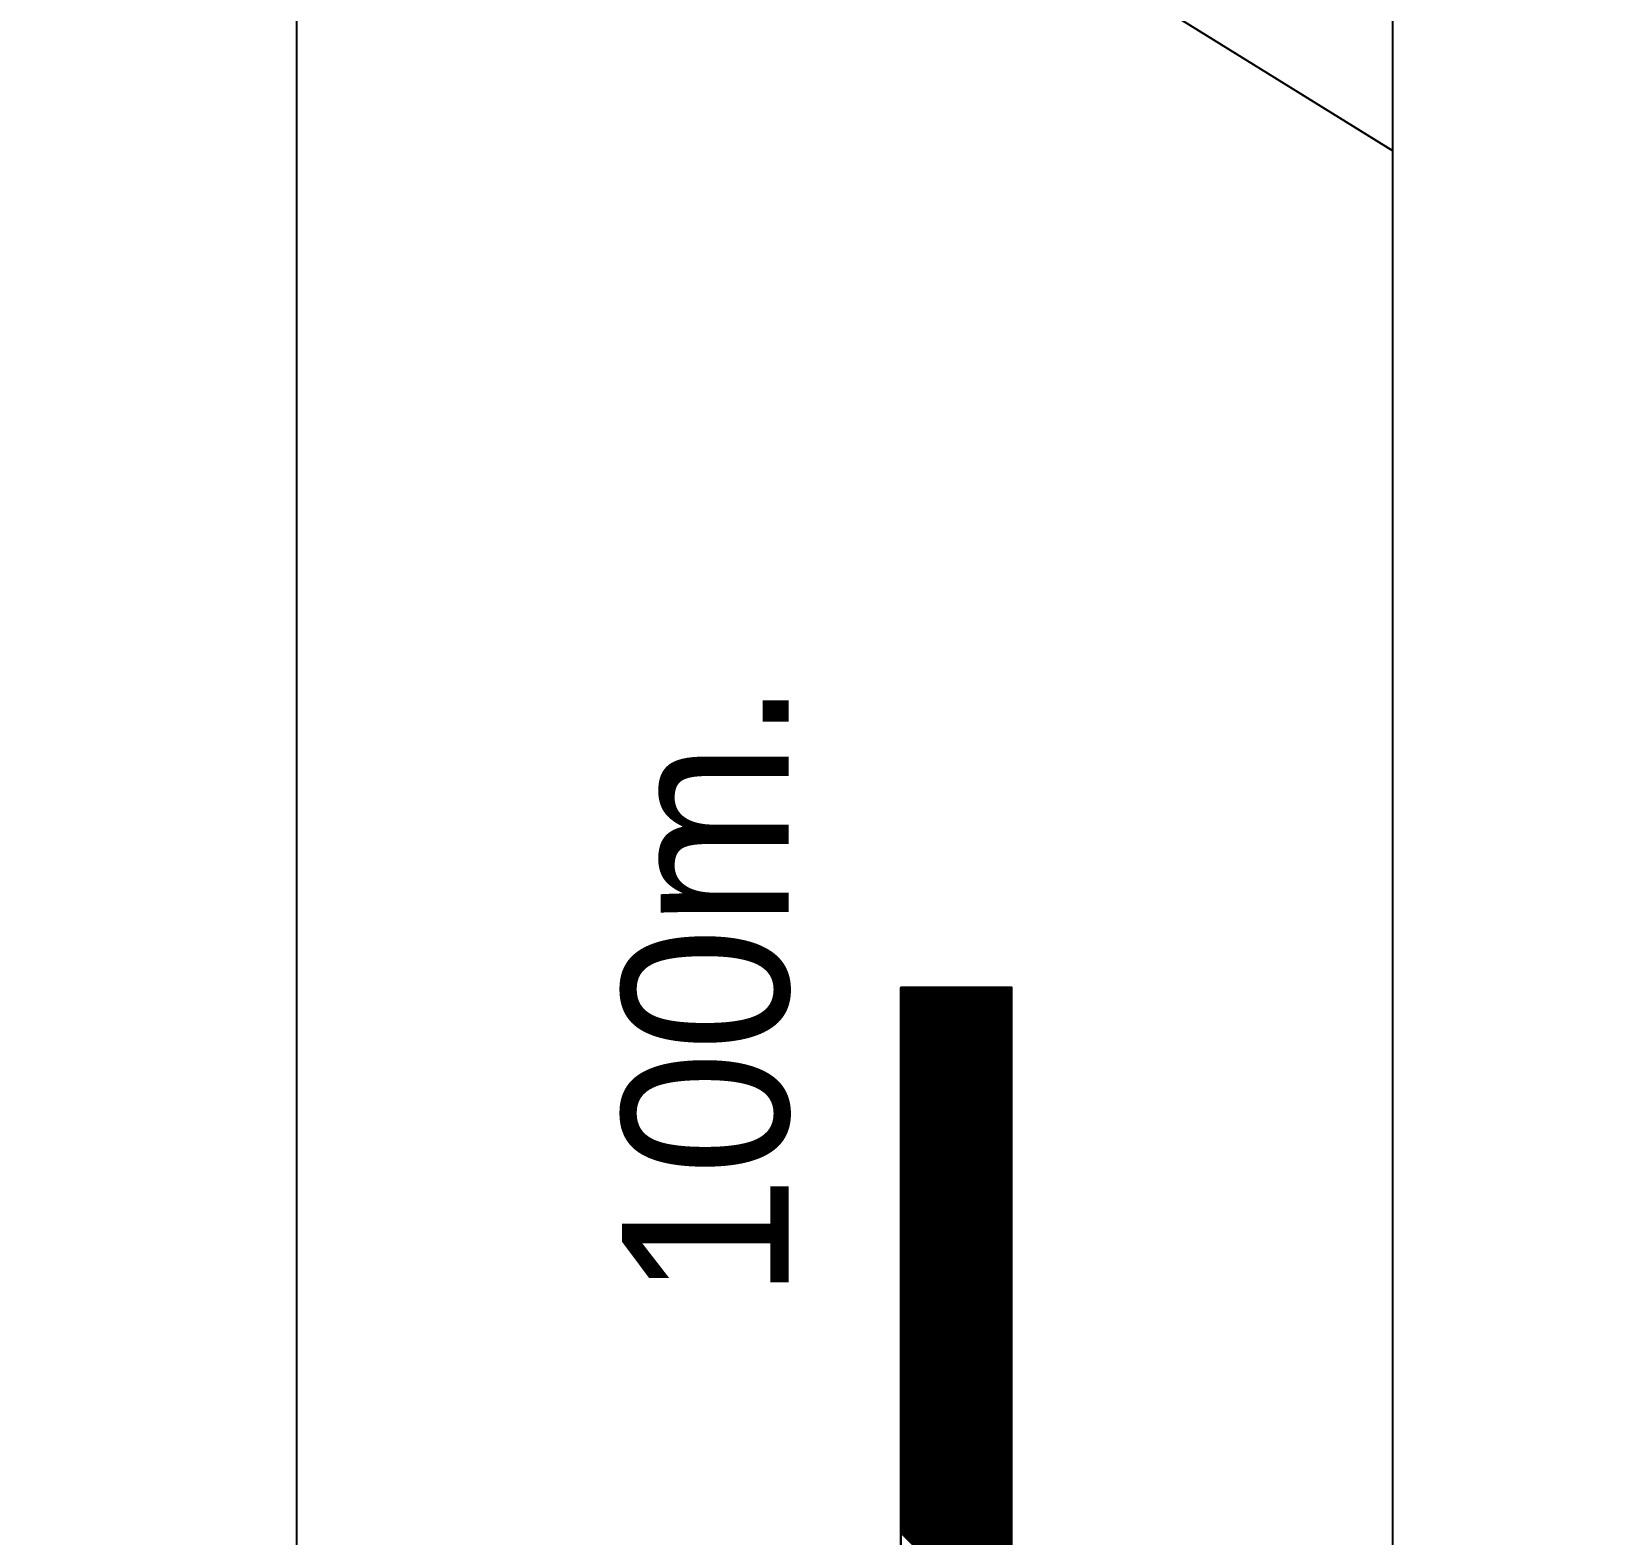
# Model space of a CAD drawing. Extents: x 747954 to 748544, y 4316381 to 4317408.
# Drawn here: x 748185.85 to 748200.01, y 4317376.08 to 4317389.62 of the extents above; entities that cross this region are included whole.
import ezdxf
from ezdxf.enums import TextEntityAlignment as Align

# ---------------------------------------------------------------- set-up
doc = ezdxf.new("R2010")
doc.units = 0
doc.layers.get('0').update_dxf_attribs({"linetype": 'CONTINUOUS'})

msp = doc.modelspace()

# ---------------------------------------------------------------- linework, layer by layer
at = {"color": 0, "linetype": 'CONTINUOUS'}
for p, q in [((748193.67, 4317281.01), (748193.67, 4317381.01)), ((748194.67, 4317380.01), (748193.67, 4317381.01)), ((748193.67, 4317281.01), (748193.67, 4317381.01)), ((748194.67, 4317380.01), (748193.67, 4317381.01)), ((748194.67, 4317380.02), (748193.68, 4317381.01)), ((748194.67, 4317380.02), (748193.68, 4317381.01)), ((748194.67, 4317380.03), (748193.69, 4317381.01)), ((748194.67, 4317380.03), (748193.69, 4317381.01)), ((748194.67, 4317380.05), (748193.71, 4317381.01)), ((748194.67, 4317380.05), (748193.71, 4317381.01)), ((748194.67, 4317380.06), (748193.72, 4317381.01)), ((748194.67, 4317380.06), (748193.72, 4317381.01)), ((748194.67, 4317380.08), (748193.74, 4317381.01)), ((748194.67, 4317380.08), (748193.74, 4317381.01)), ((748194.67, 4317380.09), (748193.75, 4317381.01)), ((748194.67, 4317380.09), (748193.75, 4317381.01)), ((748194.67, 4317380.1), (748193.76, 4317381.01)), ((748194.67, 4317380.1), (748193.76, 4317381.01)), ((748194.67, 4317380.12), (748193.78, 4317381.01)), ((748194.67, 4317380.12), (748193.78, 4317381.01)), ((748194.67, 4317380.13), (748193.79, 4317381.01)), ((748194.67, 4317380.13), (748193.79, 4317381.01)), ((748194.67, 4317380.15), (748193.81, 4317381.01)), ((748194.67, 4317380.15), (748193.81, 4317381.01)), ((748194.67, 4317380.16), (748193.82, 4317381.01)), ((748194.67, 4317380.16), (748193.82, 4317381.01)), ((748194.67, 4317380.17), (748193.83, 4317381.01)), ((748194.67, 4317380.17), (748193.83, 4317381.01)), ((748194.67, 4317380.19), (748193.85, 4317381.01)), ((748194.67, 4317380.19), (748193.85, 4317381.01)), ((748194.67, 4317380.2), (748193.86, 4317381.01)), ((748194.67, 4317380.2), (748193.86, 4317381.01)), ((748194.67, 4317380.22), (748193.88, 4317381.01)), ((748194.67, 4317380.22), (748193.88, 4317381.01)), ((748194.67, 4317380.23), (748193.89, 4317381.01)), ((748194.67, 4317380.23), (748193.89, 4317381.01)), ((748194.67, 4317380.25), (748193.91, 4317381.01)), ((748194.67, 4317380.25), (748193.91, 4317381.01)), ((748194.67, 4317380.26), (748193.92, 4317381.01)), ((748194.67, 4317380.26), (748193.92, 4317381.01)), ((748194.67, 4317380.27), (748193.93, 4317381.01)), ((748194.67, 4317380.27), (748193.93, 4317381.01)), ((748194.67, 4317380.29), (748193.95, 4317381.01)), ((748194.67, 4317380.29), (748193.95, 4317381.01)), ((748194.67, 4317380.3), (748193.96, 4317381.01)), ((748194.67, 4317380.3), (748193.96, 4317381.01)), ((748194.67, 4317380.32), (748193.98, 4317381.01)), ((748194.67, 4317380.32), (748193.98, 4317381.01)), ((748194.67, 4317380.33), (748193.99, 4317381.01)), ((748194.67, 4317380.33), (748193.99, 4317381.01)), ((748194.67, 4317380.34), (748194, 4317381.01)), ((748194.67, 4317380.34), (748194, 4317381.01)), ((748194.67, 4317380.36), (748194.02, 4317381.01)), ((748194.67, 4317380.36), (748194.02, 4317381.01)), ((748194.67, 4317380.37), (748194.03, 4317381.01)), ((748194.67, 4317380.37), (748194.03, 4317381.01)), ((748194.67, 4317380.39), (748194.05, 4317381.01)), ((748194.67, 4317380.39), (748194.05, 4317381.01)), ((748194.67, 4317380.4), (748194.06, 4317381.01)), ((748194.67, 4317380.4), (748194.06, 4317381.01)), ((748194.67, 4317380.42), (748194.08, 4317381.01)), ((748194.67, 4317380.42), (748194.08, 4317381.01)), ((748194.67, 4317380.43), (748194.09, 4317381.01)), ((748194.67, 4317380.43), (748194.09, 4317381.01)), ((748194.67, 4317380.44), (748194.1, 4317381.01)), ((748194.67, 4317380.44), (748194.1, 4317381.01)), ((748194.67, 4317380.46), (748194.12, 4317381.01)), ((748194.67, 4317380.46), (748194.12, 4317381.01)), ((748194.67, 4317380.47), (748194.13, 4317381.01)), ((748194.67, 4317380.47), (748194.13, 4317381.01)), ((748194.67, 4317380.49), (748194.15, 4317381.01)), ((748194.67, 4317380.49), (748194.15, 4317381.01)), ((748194.67, 4317380.5), (748194.16, 4317381.01)), ((748194.67, 4317380.5), (748194.16, 4317381.01)), ((748194.67, 4317380.51), (748194.17, 4317381.01)), ((748194.67, 4317380.51), (748194.17, 4317381.01)), ((748194.67, 4317380.53), (748194.19, 4317381.01)), ((748194.67, 4317380.53), (748194.19, 4317381.01)), ((748194.67, 4317380.54), (748194.2, 4317381.01)), ((748194.67, 4317380.54), (748194.2, 4317381.01)), ((748194.67, 4317380.56), (748194.22, 4317381.01)), ((748194.67, 4317380.56), (748194.22, 4317381.01)), ((748194.67, 4317380.57), (748194.23, 4317381.01)), ((748194.67, 4317380.57), (748194.23, 4317381.01)), ((748194.67, 4317380.59), (748194.25, 4317381.01)), ((748194.67, 4317380.59), (748194.25, 4317381.01)), ((748194.67, 4317380.6), (748194.26, 4317381.01)), ((748194.67, 4317380.6), (748194.26, 4317381.01)), ((748194.67, 4317380.61), (748194.27, 4317381.01)), ((748194.67, 4317380.61), (748194.27, 4317381.01)), ((748194.67, 4317380.63), (748194.29, 4317381.01)), ((748194.67, 4317380.63), (748194.29, 4317381.01)), ((748194.67, 4317380.64), (748194.3, 4317381.01)), ((748194.67, 4317380.64), (748194.3, 4317381.01)), ((748194.67, 4317380.66), (748194.32, 4317381.01)), ((748194.67, 4317380.66), (748194.32, 4317381.01)), ((748194.67, 4317380.67), (748194.33, 4317381.01)), ((748194.67, 4317380.67), (748194.33, 4317381.01)), ((748194.67, 4317380.68), (748194.34, 4317381.01)), ((748194.67, 4317380.68), (748194.34, 4317381.01)), ((748194.67, 4317380.7), (748194.36, 4317381.01)), ((748194.67, 4317380.7), (748194.36, 4317381.01)), ((748194.67, 4317380.71), (748194.37, 4317381.01)), ((748194.67, 4317380.71), (748194.37, 4317381.01)), ((748194.67, 4317380.73), (748194.39, 4317381.01)), ((748194.67, 4317380.73), (748194.39, 4317381.01)), ((748194.67, 4317380.74), (748194.4, 4317381.01)), ((748194.67, 4317380.74), (748194.4, 4317381.01)), ((748194.67, 4317380.75), (748194.41, 4317381.01)), ((748194.67, 4317380.75), (748194.41, 4317381.01)), ((748194.67, 4317380.77), (748194.43, 4317381.01)), ((748194.67, 4317380.77), (748194.43, 4317381.01)), ((748194.67, 4317380.78), (748194.44, 4317381.01)), ((748194.67, 4317380.78), (748194.44, 4317381.01)), ((748194.67, 4317380.8), (748194.46, 4317381.01)), ((748194.67, 4317380.8), (748194.46, 4317381.01)), ((748194.67, 4317380.81), (748194.47, 4317381.01)), ((748194.67, 4317380.81), (748194.47, 4317381.01)), ((748194.67, 4317380.83), (748194.49, 4317381.01)), ((748194.67, 4317380.83), (748194.49, 4317381.01)), ((748194.67, 4317380.84), (748194.5, 4317381.01)), ((748194.67, 4317380.84), (748194.5, 4317381.01)), ((748194.67, 4317380.85), (748194.51, 4317381.01)), ((748194.67, 4317380.85), (748194.51, 4317381.01)), ((748194.67, 4317380.87), (748194.53, 4317381.01)), ((748194.67, 4317380.87), (748194.53, 4317381.01)), ((748194.67, 4317380.88), (748194.54, 4317381.01)), ((748194.67, 4317380.88), (748194.54, 4317381.01)), ((748194.67, 4317380.9), (748194.56, 4317381.01)), ((748194.67, 4317380.9), (748194.56, 4317381.01)), ((748194.67, 4317380.91), (748194.57, 4317381.01)), ((748194.67, 4317380.91), (748194.57, 4317381.01)), ((748194.67, 4317380.92), (748194.58, 4317381.01)), ((748194.67, 4317380.92), (748194.58, 4317381.01)), ((748194.67, 4317380.94), (748194.6, 4317381.01)), ((748194.67, 4317380.94), (748194.6, 4317381.01)), ((748194.67, 4317380.95), (748194.61, 4317381.01)), ((748194.67, 4317380.95), (748194.61, 4317381.01)), ((748194.67, 4317380.97), (748194.63, 4317381.01)), ((748194.67, 4317380.97), (748194.63, 4317381.01)), ((748194.67, 4317380.98), (748194.64, 4317381.01)), ((748194.67, 4317380.98), (748194.64, 4317381.01)), ((748194.67, 4317381), (748194.66, 4317381.01)), ((748194.67, 4317381), (748194.66, 4317381.01)), ((748194.67, 4317281.01), (748194.67, 4317381.01)), ((748194.67, 4317281.01), (748194.67, 4317381.01)), ((748194.67, 4317379.99), (748193.67, 4317380.99)), ((748194.67, 4317379.99), (748193.67, 4317380.99)), ((748194.67, 4317379.98), (748193.67, 4317380.98)), ((748194.67, 4317379.98), (748193.67, 4317380.98)), ((748194.67, 4317379.96), (748193.67, 4317380.96)), ((748194.67, 4317379.96), (748193.67, 4317380.96)), ((748194.67, 4317379.95), (748193.67, 4317380.95)), ((748194.67, 4317379.95), (748193.67, 4317380.95)), ((748194.67, 4317379.93), (748193.67, 4317380.93)), ((748194.67, 4317379.93), (748193.67, 4317380.93)), ((748194.67, 4317379.92), (748193.67, 4317380.92)), ((748194.67, 4317379.92), (748193.67, 4317380.92)), ((748194.67, 4317379.91), (748193.67, 4317380.91)), ((748194.67, 4317379.91), (748193.67, 4317380.91)), ((748194.67, 4317379.89), (748193.67, 4317380.89)), ((748194.67, 4317379.89), (748193.67, 4317380.89)), ((748194.67, 4317379.88), (748193.67, 4317380.88)), ((748194.67, 4317379.88), (748193.67, 4317380.88)), ((748194.67, 4317379.86), (748193.67, 4317380.86)), ((748194.67, 4317379.86), (748193.67, 4317380.86)), ((748194.67, 4317379.85), (748193.67, 4317380.85)), ((748194.67, 4317379.85), (748193.67, 4317380.85)), ((748194.67, 4317379.84), (748193.67, 4317380.84)), ((748194.67, 4317379.84), (748193.67, 4317380.84)), ((748194.67, 4317379.82), (748193.67, 4317380.82)), ((748194.67, 4317379.82), (748193.67, 4317380.82)), ((748194.67, 4317379.81), (748193.67, 4317380.81)), ((748194.67, 4317379.81), (748193.67, 4317380.81)), ((748194.67, 4317379.79), (748193.67, 4317380.79)), ((748194.67, 4317379.79), (748193.67, 4317380.79)), ((748194.67, 4317379.78), (748193.67, 4317380.78)), ((748194.67, 4317379.78), (748193.67, 4317380.78)), ((748194.67, 4317379.76), (748193.67, 4317380.76)), ((748194.67, 4317379.76), (748193.67, 4317380.76)), ((748194.67, 4317379.75), (748193.67, 4317380.75)), ((748194.67, 4317379.75), (748193.67, 4317380.75)), ((748194.67, 4317379.74), (748193.67, 4317380.74)), ((748194.67, 4317379.74), (748193.67, 4317380.74)), ((748194.67, 4317379.72), (748193.67, 4317380.72)), ((748194.67, 4317379.72), (748193.67, 4317380.72)), ((748194.67, 4317379.71), (748193.67, 4317380.71)), ((748194.67, 4317379.71), (748193.67, 4317380.71)), ((748194.67, 4317379.69), (748193.67, 4317380.69)), ((748194.67, 4317379.69), (748193.67, 4317380.69)), ((748194.67, 4317379.68), (748193.67, 4317380.68)), ((748194.67, 4317379.68), (748193.67, 4317380.68)), ((748194.67, 4317379.67), (748193.67, 4317380.67)), ((748194.67, 4317379.67), (748193.67, 4317380.67)), ((748194.67, 4317379.65), (748193.67, 4317380.65)), ((748194.67, 4317379.65), (748193.67, 4317380.65)), ((748194.67, 4317379.64), (748193.67, 4317380.64)), ((748194.67, 4317379.64), (748193.67, 4317380.64)), ((748194.67, 4317379.62), (748193.67, 4317380.62)), ((748194.67, 4317379.62), (748193.67, 4317380.62)), ((748194.67, 4317379.61), (748193.67, 4317380.61)), ((748194.67, 4317379.61), (748193.67, 4317380.61)), ((748194.67, 4317379.6), (748193.67, 4317380.6)), ((748194.67, 4317379.6), (748193.67, 4317380.6)), ((748194.67, 4317379.58), (748193.67, 4317380.58)), ((748194.67, 4317379.58), (748193.67, 4317380.58)), ((748194.67, 4317379.57), (748193.67, 4317380.57)), ((748194.67, 4317379.57), (748193.67, 4317380.57)), ((748194.67, 4317379.55), (748193.67, 4317380.55)), ((748194.67, 4317379.55), (748193.67, 4317380.55)), ((748194.67, 4317379.54), (748193.67, 4317380.54)), ((748194.67, 4317379.54), (748193.67, 4317380.54)), ((748194.67, 4317379.52), (748193.67, 4317380.52)), ((748194.67, 4317379.52), (748193.67, 4317380.52)), ((748194.67, 4317379.51), (748193.67, 4317380.51)), ((748194.67, 4317379.51), (748193.67, 4317380.51)), ((748194.67, 4317379.5), (748193.67, 4317380.5)), ((748194.67, 4317379.5), (748193.67, 4317380.5)), ((748194.67, 4317379.48), (748193.67, 4317380.48)), ((748194.67, 4317379.48), (748193.67, 4317380.48)), ((748194.67, 4317379.47), (748193.67, 4317380.47)), ((748194.67, 4317379.47), (748193.67, 4317380.47)), ((748194.67, 4317379.45), (748193.67, 4317380.45)), ((748194.67, 4317379.45), (748193.67, 4317380.45)), ((748194.67, 4317379.44), (748193.67, 4317380.44)), ((748194.67, 4317379.44), (748193.67, 4317380.44)), ((748194.67, 4317379.43), (748193.67, 4317380.43)), ((748194.67, 4317379.43), (748193.67, 4317380.43)), ((748194.67, 4317379.41), (748193.67, 4317380.41)), ((748194.67, 4317379.41), (748193.67, 4317380.41)), ((748194.67, 4317379.4), (748193.67, 4317380.4)), ((748194.67, 4317379.4), (748193.67, 4317380.4)), ((748194.67, 4317379.38), (748193.67, 4317380.38)), ((748194.67, 4317379.38), (748193.67, 4317380.38)), ((748194.67, 4317379.37), (748193.67, 4317380.37)), ((748194.67, 4317379.37), (748193.67, 4317380.37)), ((748194.67, 4317379.35), (748193.67, 4317380.35)), ((748194.67, 4317379.35), (748193.67, 4317380.35)), ((748194.67, 4317379.34), (748193.67, 4317380.34)), ((748194.67, 4317379.34), (748193.67, 4317380.34)), ((748194.67, 4317379.33), (748193.67, 4317380.33)), ((748194.67, 4317379.33), (748193.67, 4317380.33)), ((748194.67, 4317379.31), (748193.67, 4317380.31)), ((748194.67, 4317379.31), (748193.67, 4317380.31)), ((748194.67, 4317379.3), (748193.67, 4317380.3)), ((748194.67, 4317379.3), (748193.67, 4317380.3)), ((748194.67, 4317379.28), (748193.67, 4317380.28)), ((748194.67, 4317379.28), (748193.67, 4317380.28)), ((748194.67, 4317379.27), (748193.67, 4317380.27)), ((748194.67, 4317379.27), (748193.67, 4317380.27)), ((748194.67, 4317379.26), (748193.67, 4317380.26)), ((748194.67, 4317379.26), (748193.67, 4317380.26)), ((748194.67, 4317379.24), (748193.67, 4317380.24)), ((748194.67, 4317379.24), (748193.67, 4317380.24)), ((748194.67, 4317379.23), (748193.67, 4317380.23)), ((748194.67, 4317379.23), (748193.67, 4317380.23)), ((748194.67, 4317379.21), (748193.67, 4317380.21)), ((748194.67, 4317379.21), (748193.67, 4317380.21)), ((748194.67, 4317379.2), (748193.67, 4317380.2)), ((748194.67, 4317379.2), (748193.67, 4317380.2)), ((748194.67, 4317379.18), (748193.67, 4317380.18)), ((748194.67, 4317379.18), (748193.67, 4317380.18)), ((748194.67, 4317379.17), (748193.67, 4317380.17)), ((748194.67, 4317379.17), (748193.67, 4317380.17)), ((748194.67, 4317379.16), (748193.67, 4317380.16)), ((748194.67, 4317379.16), (748193.67, 4317380.16)), ((748194.67, 4317379.14), (748193.67, 4317380.14)), ((748194.67, 4317379.14), (748193.67, 4317380.14)), ((748194.67, 4317379.13), (748193.67, 4317380.13)), ((748194.67, 4317379.13), (748193.67, 4317380.13)), ((748194.67, 4317379.11), (748193.67, 4317380.11)), ((748194.67, 4317379.11), (748193.67, 4317380.11)), ((748194.67, 4317379.1), (748193.67, 4317380.1)), ((748194.67, 4317379.1), (748193.67, 4317380.1)), ((748194.67, 4317379.09), (748193.67, 4317380.09)), ((748194.67, 4317379.09), (748193.67, 4317380.09)), ((748194.67, 4317379.07), (748193.67, 4317380.07)), ((748194.67, 4317379.07), (748193.67, 4317380.07)), ((748194.67, 4317379.06), (748193.67, 4317380.06)), ((748194.67, 4317379.06), (748193.67, 4317380.06)), ((748194.67, 4317379.04), (748193.67, 4317380.04)), ((748194.67, 4317379.04), (748193.67, 4317380.04)), ((748194.67, 4317379.03), (748193.67, 4317380.03)), ((748194.67, 4317379.03), (748193.67, 4317380.03)), ((748194.67, 4317379.02), (748193.67, 4317380.02)), ((748194.67, 4317379.02), (748193.67, 4317380.02)), ((748194.67, 4317379), (748193.67, 4317380)), ((748194.67, 4317379), (748193.67, 4317380)), ((748194.67, 4317378.99), (748193.67, 4317379.99)), ((748194.67, 4317378.99), (748193.67, 4317379.99)), ((748194.67, 4317378.97), (748193.67, 4317379.97)), ((748194.67, 4317378.97), (748193.67, 4317379.97)), ((748194.67, 4317378.96), (748193.67, 4317379.96)), ((748194.67, 4317378.96), (748193.67, 4317379.96)), ((748194.67, 4317378.94), (748193.67, 4317379.94)), ((748194.67, 4317378.94), (748193.67, 4317379.94)), ((748194.67, 4317378.93), (748193.67, 4317379.93)), ((748194.67, 4317378.93), (748193.67, 4317379.93)), ((748194.67, 4317378.92), (748193.67, 4317379.92)), ((748194.67, 4317378.92), (748193.67, 4317379.92)), ((748194.67, 4317378.9), (748193.67, 4317379.9)), ((748194.67, 4317378.9), (748193.67, 4317379.9)), ((748194.67, 4317378.89), (748193.67, 4317379.89)), ((748194.67, 4317378.89), (748193.67, 4317379.89)), ((748194.67, 4317378.87), (748193.67, 4317379.87)), ((748194.67, 4317378.87), (748193.67, 4317379.87)), ((748194.67, 4317378.86), (748193.67, 4317379.86)), ((748194.67, 4317378.86), (748193.67, 4317379.86)), ((748194.67, 4317378.85), (748193.67, 4317379.85)), ((748194.67, 4317378.85), (748193.67, 4317379.85)), ((748194.67, 4317378.83), (748193.67, 4317379.83)), ((748194.67, 4317378.83), (748193.67, 4317379.83)), ((748194.67, 4317378.82), (748193.67, 4317379.82)), ((748194.67, 4317378.82), (748193.67, 4317379.82)), ((748194.67, 4317378.8), (748193.67, 4317379.8)), ((748194.67, 4317378.8), (748193.67, 4317379.8)), ((748194.67, 4317378.79), (748193.67, 4317379.79)), ((748194.67, 4317378.79), (748193.67, 4317379.79)), ((748194.67, 4317378.77), (748193.67, 4317379.77)), ((748194.67, 4317378.77), (748193.67, 4317379.77)), ((748194.67, 4317378.76), (748193.67, 4317379.76)), ((748194.67, 4317378.76), (748193.67, 4317379.76)), ((748194.67, 4317378.75), (748193.67, 4317379.75)), ((748194.67, 4317378.75), (748193.67, 4317379.75)), ((748194.67, 4317378.73), (748193.67, 4317379.73)), ((748194.67, 4317378.73), (748193.67, 4317379.73)), ((748194.67, 4317378.72), (748193.67, 4317379.72)), ((748194.67, 4317378.72), (748193.67, 4317379.72)), ((748194.67, 4317378.7), (748193.67, 4317379.7)), ((748194.67, 4317378.7), (748193.67, 4317379.7)), ((748194.67, 4317378.69), (748193.67, 4317379.69)), ((748194.67, 4317378.69), (748193.67, 4317379.69)), ((748194.67, 4317378.68), (748193.67, 4317379.68)), ((748194.67, 4317378.68), (748193.67, 4317379.68)), ((748194.67, 4317378.66), (748193.67, 4317379.66)), ((748194.67, 4317378.66), (748193.67, 4317379.66)), ((748194.67, 4317378.65), (748193.67, 4317379.65)), ((748194.67, 4317378.65), (748193.67, 4317379.65)), ((748194.67, 4317378.63), (748193.67, 4317379.63)), ((748194.67, 4317378.63), (748193.67, 4317379.63)), ((748194.67, 4317378.62), (748193.67, 4317379.62)), ((748194.67, 4317378.62), (748193.67, 4317379.62)), ((748194.67, 4317378.61), (748193.67, 4317379.61)), ((748194.67, 4317378.61), (748193.67, 4317379.61)), ((748194.67, 4317378.59), (748193.67, 4317379.59)), ((748194.67, 4317378.59), (748193.67, 4317379.59)), ((748194.67, 4317378.58), (748193.67, 4317379.58)), ((748194.67, 4317378.58), (748193.67, 4317379.58)), ((748194.67, 4317378.56), (748193.67, 4317379.56)), ((748194.67, 4317378.56), (748193.67, 4317379.56)), ((748194.67, 4317378.55), (748193.67, 4317379.55)), ((748194.67, 4317378.55), (748193.67, 4317379.55)), ((748194.67, 4317378.53), (748193.67, 4317379.53)), ((748194.67, 4317378.53), (748193.67, 4317379.53)), ((748194.67, 4317378.52), (748193.67, 4317379.52)), ((748194.67, 4317378.52), (748193.67, 4317379.52)), ((748194.67, 4317378.51), (748193.67, 4317379.51)), ((748194.67, 4317378.51), (748193.67, 4317379.51)), ((748194.67, 4317378.49), (748193.67, 4317379.49)), ((748194.67, 4317378.49), (748193.67, 4317379.49)), ((748194.67, 4317378.48), (748193.67, 4317379.48)), ((748194.67, 4317378.48), (748193.67, 4317379.48)), ((748194.67, 4317378.46), (748193.67, 4317379.46)), ((748194.67, 4317378.46), (748193.67, 4317379.46)), ((748194.67, 4317378.45), (748193.67, 4317379.45)), ((748194.67, 4317378.45), (748193.67, 4317379.45)), ((748194.67, 4317378.44), (748193.67, 4317379.44)), ((748194.67, 4317378.44), (748193.67, 4317379.44)), ((748194.67, 4317378.42), (748193.67, 4317379.42)), ((748194.67, 4317378.42), (748193.67, 4317379.42)), ((748194.67, 4317378.41), (748193.67, 4317379.41)), ((748194.67, 4317378.41), (748193.67, 4317379.41)), ((748194.67, 4317378.39), (748193.67, 4317379.39)), ((748194.67, 4317378.39), (748193.67, 4317379.39)), ((748194.67, 4317378.38), (748193.67, 4317379.38)), ((748194.67, 4317378.38), (748193.67, 4317379.38)), ((748194.67, 4317378.36), (748193.67, 4317379.36)), ((748194.67, 4317378.36), (748193.67, 4317379.36)), ((748194.67, 4317378.35), (748193.67, 4317379.35)), ((748194.67, 4317378.35), (748193.67, 4317379.35)), ((748194.67, 4317378.34), (748193.67, 4317379.34)), ((748194.67, 4317378.34), (748193.67, 4317379.34)), ((748194.67, 4317378.32), (748193.67, 4317379.32)), ((748194.67, 4317378.32), (748193.67, 4317379.32)), ((748194.67, 4317378.31), (748193.67, 4317379.31)), ((748194.67, 4317378.31), (748193.67, 4317379.31)), ((748194.67, 4317378.29), (748193.67, 4317379.29)), ((748194.67, 4317378.29), (748193.67, 4317379.29)), ((748194.67, 4317378.28), (748193.67, 4317379.28)), ((748194.67, 4317378.28), (748193.67, 4317379.28)), ((748194.67, 4317378.27), (748193.67, 4317379.27)), ((748194.67, 4317378.27), (748193.67, 4317379.27)), ((748194.67, 4317378.25), (748193.67, 4317379.25)), ((748194.67, 4317378.25), (748193.67, 4317379.25)), ((748194.67, 4317378.24), (748193.67, 4317379.24)), ((748194.67, 4317378.24), (748193.67, 4317379.24)), ((748194.67, 4317378.22), (748193.67, 4317379.22)), ((748194.67, 4317378.22), (748193.67, 4317379.22)), ((748194.67, 4317378.21), (748193.67, 4317379.21)), ((748194.67, 4317378.21), (748193.67, 4317379.21)), ((748194.67, 4317378.2), (748193.67, 4317379.2)), ((748194.67, 4317378.2), (748193.67, 4317379.2)), ((748194.67, 4317378.18), (748193.67, 4317379.18)), ((748194.67, 4317378.18), (748193.67, 4317379.18)), ((748194.67, 4317378.17), (748193.67, 4317379.17)), ((748194.67, 4317378.17), (748193.67, 4317379.17)), ((748194.67, 4317378.15), (748193.67, 4317379.15)), ((748194.67, 4317378.15), (748193.67, 4317379.15)), ((748194.67, 4317378.14), (748193.67, 4317379.14)), ((748194.67, 4317378.14), (748193.67, 4317379.14)), ((748194.67, 4317378.12), (748193.67, 4317379.12)), ((748194.67, 4317378.12), (748193.67, 4317379.12)), ((748194.67, 4317378.11), (748193.67, 4317379.11)), ((748194.67, 4317378.11), (748193.67, 4317379.11)), ((748194.67, 4317378.1), (748193.67, 4317379.1)), ((748194.67, 4317378.1), (748193.67, 4317379.1)), ((748194.67, 4317378.08), (748193.67, 4317379.08)), ((748194.67, 4317378.08), (748193.67, 4317379.08)), ((748194.67, 4317378.07), (748193.67, 4317379.07)), ((748194.67, 4317378.07), (748193.67, 4317379.07)), ((748194.67, 4317378.05), (748193.67, 4317379.05)), ((748194.67, 4317378.05), (748193.67, 4317379.05)), ((748194.67, 4317378.04), (748193.67, 4317379.04)), ((748194.67, 4317378.04), (748193.67, 4317379.04)), ((748194.67, 4317378.03), (748193.67, 4317379.03)), ((748194.67, 4317378.03), (748193.67, 4317379.03)), ((748194.67, 4317378.01), (748193.67, 4317379.01)), ((748194.67, 4317378.01), (748193.67, 4317379.01)), ((748194.67, 4317378), (748193.67, 4317379)), ((748194.67, 4317378), (748193.67, 4317379)), ((748194.67, 4317377.98), (748193.67, 4317378.98)), ((748194.67, 4317377.98), (748193.67, 4317378.98)), ((748194.67, 4317377.97), (748193.67, 4317378.97)), ((748194.67, 4317377.97), (748193.67, 4317378.97)), ((748194.67, 4317377.95), (748193.67, 4317378.95)), ((748194.67, 4317377.95), (748193.67, 4317378.95)), ((748194.67, 4317377.94), (748193.67, 4317378.94)), ((748194.67, 4317377.94), (748193.67, 4317378.94)), ((748194.67, 4317377.93), (748193.67, 4317378.93)), ((748194.67, 4317377.93), (748193.67, 4317378.93)), ((748194.67, 4317377.91), (748193.67, 4317378.91)), ((748194.67, 4317377.91), (748193.67, 4317378.91)), ((748194.67, 4317377.9), (748193.67, 4317378.9)), ((748194.67, 4317377.9), (748193.67, 4317378.9)), ((748194.67, 4317377.88), (748193.67, 4317378.88)), ((748194.67, 4317377.88), (748193.67, 4317378.88)), ((748194.67, 4317377.87), (748193.67, 4317378.87)), ((748194.67, 4317377.87), (748193.67, 4317378.87)), ((748194.67, 4317377.86), (748193.67, 4317378.86)), ((748194.67, 4317377.86), (748193.67, 4317378.86)), ((748194.67, 4317377.84), (748193.67, 4317378.84)), ((748194.67, 4317377.84), (748193.67, 4317378.84)), ((748194.67, 4317377.83), (748193.67, 4317378.83)), ((748194.67, 4317377.83), (748193.67, 4317378.83)), ((748194.67, 4317377.81), (748193.67, 4317378.81)), ((748194.67, 4317377.81), (748193.67, 4317378.81)), ((748194.67, 4317377.8), (748193.67, 4317378.8)), ((748194.67, 4317377.8), (748193.67, 4317378.8)), ((748194.67, 4317377.78), (748193.67, 4317378.78)), ((748194.67, 4317377.78), (748193.67, 4317378.78)), ((748194.67, 4317377.77), (748193.67, 4317378.77)), ((748194.67, 4317377.77), (748193.67, 4317378.77)), ((748194.67, 4317377.76), (748193.67, 4317378.76)), ((748194.67, 4317377.76), (748193.67, 4317378.76)), ((748194.67, 4317377.74), (748193.67, 4317378.74)), ((748194.67, 4317377.74), (748193.67, 4317378.74)), ((748194.67, 4317377.73), (748193.67, 4317378.73)), ((748194.67, 4317377.73), (748193.67, 4317378.73)), ((748194.67, 4317377.71), (748193.67, 4317378.71)), ((748194.67, 4317377.71), (748193.67, 4317378.71)), ((748194.67, 4317377.7), (748193.67, 4317378.7)), ((748194.67, 4317377.7), (748193.67, 4317378.7)), ((748194.67, 4317377.69), (748193.67, 4317378.69)), ((748194.67, 4317377.69), (748193.67, 4317378.69)), ((748194.67, 4317377.67), (748193.67, 4317378.67)), ((748194.67, 4317377.67), (748193.67, 4317378.67)), ((748194.67, 4317377.66), (748193.67, 4317378.66)), ((748194.67, 4317377.66), (748193.67, 4317378.66)), ((748194.67, 4317377.64), (748193.67, 4317378.64)), ((748194.67, 4317377.64), (748193.67, 4317378.64)), ((748194.67, 4317377.63), (748193.67, 4317378.63)), ((748194.67, 4317377.63), (748193.67, 4317378.63)), ((748194.67, 4317377.62), (748193.67, 4317378.62)), ((748194.67, 4317377.62), (748193.67, 4317378.62)), ((748194.67, 4317377.6), (748193.67, 4317378.6)), ((748194.67, 4317377.6), (748193.67, 4317378.6)), ((748194.67, 4317377.59), (748193.67, 4317378.59)), ((748194.67, 4317377.59), (748193.67, 4317378.59)), ((748194.67, 4317377.57), (748193.67, 4317378.57)), ((748194.67, 4317377.57), (748193.67, 4317378.57)), ((748194.67, 4317377.56), (748193.67, 4317378.56)), ((748194.67, 4317377.56), (748193.67, 4317378.56)), ((748194.67, 4317377.54), (748193.67, 4317378.54)), ((748194.67, 4317377.54), (748193.67, 4317378.54)), ((748194.67, 4317377.53), (748193.67, 4317378.53)), ((748194.67, 4317377.53), (748193.67, 4317378.53)), ((748194.67, 4317377.52), (748193.67, 4317378.52)), ((748194.67, 4317377.52), (748193.67, 4317378.52)), ((748194.67, 4317377.5), (748193.67, 4317378.5)), ((748194.67, 4317377.5), (748193.67, 4317378.5)), ((748194.67, 4317377.49), (748193.67, 4317378.49)), ((748194.67, 4317377.49), (748193.67, 4317378.49)), ((748194.67, 4317377.47), (748193.67, 4317378.47)), ((748194.67, 4317377.47), (748193.67, 4317378.47)), ((748194.67, 4317377.46), (748193.67, 4317378.46)), ((748194.67, 4317377.46), (748193.67, 4317378.46)), ((748194.67, 4317377.45), (748193.67, 4317378.45)), ((748194.67, 4317377.45), (748193.67, 4317378.45)), ((748194.67, 4317377.43), (748193.67, 4317378.43)), ((748194.67, 4317377.43), (748193.67, 4317378.43)), ((748194.67, 4317377.42), (748193.67, 4317378.42)), ((748194.67, 4317377.42), (748193.67, 4317378.42)), ((748194.67, 4317377.4), (748193.67, 4317378.4)), ((748194.67, 4317377.4), (748193.67, 4317378.4)), ((748194.67, 4317377.39), (748193.67, 4317378.39)), ((748194.67, 4317377.39), (748193.67, 4317378.39)), ((748194.67, 4317377.37), (748193.67, 4317378.37)), ((748194.67, 4317377.37), (748193.67, 4317378.37)), ((748194.67, 4317377.36), (748193.67, 4317378.36)), ((748194.67, 4317377.36), (748193.67, 4317378.36)), ((748194.67, 4317377.35), (748193.67, 4317378.35)), ((748194.67, 4317377.35), (748193.67, 4317378.35)), ((748194.67, 4317377.33), (748193.67, 4317378.33)), ((748194.67, 4317377.33), (748193.67, 4317378.33)), ((748194.67, 4317377.32), (748193.67, 4317378.32)), ((748194.67, 4317377.32), (748193.67, 4317378.32)), ((748194.67, 4317377.3), (748193.67, 4317378.3)), ((748194.67, 4317377.3), (748193.67, 4317378.3)), ((748194.67, 4317377.29), (748193.67, 4317378.29)), ((748194.67, 4317377.29), (748193.67, 4317378.29)), ((748194.67, 4317377.28), (748193.67, 4317378.28)), ((748194.67, 4317377.28), (748193.67, 4317378.28)), ((748194.67, 4317377.26), (748193.67, 4317378.26)), ((748194.67, 4317377.26), (748193.67, 4317378.26)), ((748194.67, 4317377.25), (748193.67, 4317378.25)), ((748194.67, 4317377.25), (748193.67, 4317378.25)), ((748194.67, 4317377.23), (748193.67, 4317378.23)), ((748194.67, 4317377.23), (748193.67, 4317378.23)), ((748194.67, 4317377.22), (748193.67, 4317378.22)), ((748194.67, 4317377.22), (748193.67, 4317378.22)), ((748194.67, 4317377.21), (748193.67, 4317378.21)), ((748194.67, 4317377.21), (748193.67, 4317378.21)), ((748194.67, 4317377.19), (748193.67, 4317378.19)), ((748194.67, 4317377.19), (748193.67, 4317378.19)), ((748194.67, 4317377.18), (748193.67, 4317378.18)), ((748194.67, 4317377.18), (748193.67, 4317378.18)), ((748194.67, 4317377.16), (748193.67, 4317378.16)), ((748194.67, 4317377.16), (748193.67, 4317378.16)), ((748194.67, 4317377.15), (748193.67, 4317378.15)), ((748194.67, 4317377.15), (748193.67, 4317378.15)), ((748194.67, 4317377.13), (748193.67, 4317378.13)), ((748194.67, 4317377.13), (748193.67, 4317378.13)), ((748194.67, 4317377.12), (748193.67, 4317378.12)), ((748194.67, 4317377.12), (748193.67, 4317378.12)), ((748194.67, 4317377.11), (748193.67, 4317378.11)), ((748194.67, 4317377.11), (748193.67, 4317378.11)), ((748194.67, 4317377.09), (748193.67, 4317378.09)), ((748194.67, 4317377.09), (748193.67, 4317378.09)), ((748194.67, 4317377.08), (748193.67, 4317378.08)), ((748194.67, 4317377.08), (748193.67, 4317378.08)), ((748194.67, 4317377.06), (748193.67, 4317378.06)), ((748194.67, 4317377.06), (748193.67, 4317378.06)), ((748194.67, 4317377.05), (748193.67, 4317378.05)), ((748194.67, 4317377.05), (748193.67, 4317378.05)), ((748194.67, 4317377.04), (748193.67, 4317378.04)), ((748194.67, 4317377.04), (748193.67, 4317378.04)), ((748194.67, 4317377.02), (748193.67, 4317378.02)), ((748194.67, 4317377.02), (748193.67, 4317378.02)), ((748194.67, 4317377.01), (748193.67, 4317378.01)), ((748194.67, 4317377.01), (748193.67, 4317378.01)), ((748194.67, 4317376.99), (748193.67, 4317377.99)), ((748194.67, 4317376.99), (748193.67, 4317377.99)), ((748194.67, 4317376.98), (748193.67, 4317377.98)), ((748194.67, 4317376.98), (748193.67, 4317377.98)), ((748194.67, 4317376.96), (748193.67, 4317377.96)), ((748194.67, 4317376.96), (748193.67, 4317377.96)), ((748194.67, 4317376.95), (748193.67, 4317377.95)), ((748194.67, 4317376.95), (748193.67, 4317377.95)), ((748194.67, 4317376.94), (748193.67, 4317377.94)), ((748194.67, 4317376.94), (748193.67, 4317377.94)), ((748194.67, 4317376.92), (748193.67, 4317377.92)), ((748194.67, 4317376.92), (748193.67, 4317377.92)), ((748194.67, 4317376.91), (748193.67, 4317377.91)), ((748194.67, 4317376.91), (748193.67, 4317377.91)), ((748194.67, 4317376.89), (748193.67, 4317377.89)), ((748194.67, 4317376.89), (748193.67, 4317377.89)), ((748194.67, 4317376.88), (748193.67, 4317377.88)), ((748194.67, 4317376.88), (748193.67, 4317377.88)), ((748194.67, 4317376.87), (748193.67, 4317377.87)), ((748194.67, 4317376.87), (748193.67, 4317377.87)), ((748194.67, 4317376.85), (748193.67, 4317377.85)), ((748194.67, 4317376.85), (748193.67, 4317377.85)), ((748194.67, 4317376.84), (748193.67, 4317377.84)), ((748194.67, 4317376.84), (748193.67, 4317377.84)), ((748194.67, 4317376.82), (748193.67, 4317377.82)), ((748194.67, 4317376.82), (748193.67, 4317377.82)), ((748194.67, 4317376.81), (748193.67, 4317377.81)), ((748194.67, 4317376.81), (748193.67, 4317377.81)), ((748194.67, 4317376.79), (748193.67, 4317377.79)), ((748194.67, 4317376.79), (748193.67, 4317377.79)), ((748194.67, 4317376.78), (748193.67, 4317377.78)), ((748194.67, 4317376.78), (748193.67, 4317377.78)), ((748194.67, 4317376.77), (748193.67, 4317377.77)), ((748194.67, 4317376.77), (748193.67, 4317377.77)), ((748194.67, 4317376.75), (748193.67, 4317377.75)), ((748194.67, 4317376.75), (748193.67, 4317377.75)), ((748194.67, 4317376.74), (748193.67, 4317377.74)), ((748194.67, 4317376.74), (748193.67, 4317377.74)), ((748194.67, 4317376.72), (748193.67, 4317377.72)), ((748194.67, 4317376.72), (748193.67, 4317377.72)), ((748194.67, 4317376.71), (748193.67, 4317377.71)), ((748194.67, 4317376.71), (748193.67, 4317377.71)), ((748194.67, 4317376.7), (748193.67, 4317377.7)), ((748194.67, 4317376.7), (748193.67, 4317377.7)), ((748194.67, 4317376.68), (748193.67, 4317377.68)), ((748194.67, 4317376.68), (748193.67, 4317377.68)), ((748194.67, 4317376.67), (748193.67, 4317377.67)), ((748194.67, 4317376.67), (748193.67, 4317377.67)), ((748194.67, 4317376.65), (748193.67, 4317377.65)), ((748194.67, 4317376.65), (748193.67, 4317377.65)), ((748194.67, 4317376.64), (748193.67, 4317377.64)), ((748194.67, 4317376.64), (748193.67, 4317377.64)), ((748194.67, 4317376.63), (748193.67, 4317377.63)), ((748194.67, 4317376.63), (748193.67, 4317377.63)), ((748194.67, 4317376.61), (748193.67, 4317377.61)), ((748194.67, 4317376.61), (748193.67, 4317377.61)), ((748194.67, 4317376.6), (748193.67, 4317377.6)), ((748194.67, 4317376.6), (748193.67, 4317377.6)), ((748194.67, 4317376.58), (748193.67, 4317377.58)), ((748194.67, 4317376.58), (748193.67, 4317377.58)), ((748194.67, 4317376.57), (748193.67, 4317377.57)), ((748194.67, 4317376.57), (748193.67, 4317377.57)), ((748194.67, 4317376.55), (748193.67, 4317377.55)), ((748194.67, 4317376.55), (748193.67, 4317377.55)), ((748194.67, 4317376.54), (748193.67, 4317377.54)), ((748194.67, 4317376.54), (748193.67, 4317377.54)), ((748194.67, 4317376.53), (748193.67, 4317377.53)), ((748194.67, 4317376.53), (748193.67, 4317377.53)), ((748194.67, 4317376.51), (748193.67, 4317377.51)), ((748194.67, 4317376.51), (748193.67, 4317377.51)), ((748194.67, 4317376.5), (748193.67, 4317377.5)), ((748194.67, 4317376.5), (748193.67, 4317377.5)), ((748194.67, 4317376.48), (748193.67, 4317377.48)), ((748194.67, 4317376.48), (748193.67, 4317377.48)), ((748194.67, 4317376.47), (748193.67, 4317377.47)), ((748194.67, 4317376.47), (748193.67, 4317377.47)), ((748194.67, 4317376.46), (748193.67, 4317377.46)), ((748194.67, 4317376.46), (748193.67, 4317377.46)), ((748194.67, 4317376.44), (748193.67, 4317377.44)), ((748194.67, 4317376.44), (748193.67, 4317377.44)), ((748194.67, 4317376.43), (748193.67, 4317377.43)), ((748194.67, 4317376.43), (748193.67, 4317377.43)), ((748194.67, 4317376.41), (748193.67, 4317377.41)), ((748194.67, 4317376.41), (748193.67, 4317377.41)), ((748194.67, 4317376.4), (748193.67, 4317377.4)), ((748194.67, 4317376.4), (748193.67, 4317377.4)), ((748194.67, 4317376.38), (748193.67, 4317377.38)), ((748194.67, 4317376.38), (748193.67, 4317377.38)), ((748194.67, 4317376.37), (748193.67, 4317377.37)), ((748194.67, 4317376.37), (748193.67, 4317377.37)), ((748194.67, 4317376.36), (748193.67, 4317377.36)), ((748194.67, 4317376.36), (748193.67, 4317377.36)), ((748194.67, 4317376.34), (748193.67, 4317377.34)), ((748194.67, 4317376.34), (748193.67, 4317377.34)), ((748194.67, 4317376.33), (748193.67, 4317377.33)), ((748194.67, 4317376.33), (748193.67, 4317377.33)), ((748194.67, 4317376.31), (748193.67, 4317377.31)), ((748194.67, 4317376.31), (748193.67, 4317377.31)), ((748194.67, 4317376.3), (748193.67, 4317377.3)), ((748194.67, 4317376.3), (748193.67, 4317377.3)), ((748194.67, 4317376.29), (748193.67, 4317377.29)), ((748194.67, 4317376.29), (748193.67, 4317377.29)), ((748194.67, 4317376.27), (748193.67, 4317377.27)), ((748194.67, 4317376.27), (748193.67, 4317377.27)), ((748194.67, 4317376.26), (748193.67, 4317377.26)), ((748194.67, 4317376.26), (748193.67, 4317377.26)), ((748194.67, 4317376.24), (748193.67, 4317377.24)), ((748194.67, 4317376.24), (748193.67, 4317377.24)), ((748194.67, 4317376.23), (748193.67, 4317377.23)), ((748194.67, 4317376.23), (748193.67, 4317377.23)), ((748194.67, 4317376.22), (748193.67, 4317377.22)), ((748194.67, 4317376.22), (748193.67, 4317377.22)), ((748194.67, 4317376.2), (748193.67, 4317377.2)), ((748194.67, 4317376.2), (748193.67, 4317377.2)), ((748194.67, 4317376.19), (748193.67, 4317377.19)), ((748194.67, 4317376.19), (748193.67, 4317377.19)), ((748194.67, 4317376.17), (748193.67, 4317377.17)), ((748194.67, 4317376.17), (748193.67, 4317377.17)), ((748194.67, 4317376.16), (748193.67, 4317377.16)), ((748194.67, 4317376.16), (748193.67, 4317377.16)), ((748194.67, 4317376.14), (748193.67, 4317377.14)), ((748194.67, 4317376.14), (748193.67, 4317377.14)), ((748194.67, 4317376.13), (748193.67, 4317377.13)), ((748194.67, 4317376.13), (748193.67, 4317377.13)), ((748194.67, 4317376.12), (748193.67, 4317377.12)), ((748194.67, 4317376.12), (748193.67, 4317377.12)), ((748194.67, 4317376.1), (748193.67, 4317377.1)), ((748194.67, 4317376.1), (748193.67, 4317377.1)), ((748194.67, 4317376.09), (748193.67, 4317377.09)), ((748194.67, 4317376.09), (748193.67, 4317377.09)), ((748194.67, 4317376.07), (748193.67, 4317377.07)), ((748194.67, 4317376.07), (748193.67, 4317377.07)), ((748194.67, 4317376.06), (748193.67, 4317377.06)), ((748194.67, 4317376.06), (748193.67, 4317377.06)), ((748194.67, 4317376.05), (748193.67, 4317377.05)), ((748194.67, 4317376.05), (748193.67, 4317377.05)), ((748194.67, 4317376.03), (748193.67, 4317377.03)), ((748194.67, 4317376.03), (748193.67, 4317377.03)), ((748194.67, 4317376.02), (748193.67, 4317377.02)), ((748194.67, 4317376.02), (748193.67, 4317377.02)), ((748194.67, 4317376), (748193.67, 4317377)), ((748194.67, 4317376), (748193.67, 4317377)), ((748194.67, 4317375.99), (748193.67, 4317376.99)), ((748194.67, 4317375.99), (748193.67, 4317376.99)), ((748194.67, 4317375.97), (748193.67, 4317376.97)), ((748194.67, 4317375.97), (748193.67, 4317376.97)), ((748194.67, 4317375.96), (748193.67, 4317376.96)), ((748194.67, 4317375.96), (748193.67, 4317376.96)), ((748194.67, 4317375.95), (748193.67, 4317376.95)), ((748194.67, 4317375.95), (748193.67, 4317376.95)), ((748194.67, 4317375.93), (748193.67, 4317376.93)), ((748194.67, 4317375.93), (748193.67, 4317376.93)), ((748194.67, 4317375.92), (748193.67, 4317376.92)), ((748194.67, 4317375.92), (748193.67, 4317376.92)), ((748194.67, 4317375.9), (748193.67, 4317376.9)), ((748194.67, 4317375.9), (748193.67, 4317376.9)), ((748194.67, 4317375.89), (748193.67, 4317376.89)), ((748194.67, 4317375.89), (748193.67, 4317376.89)), ((748194.67, 4317375.88), (748193.67, 4317376.88)), ((748194.67, 4317375.88), (748193.67, 4317376.88)), ((748194.67, 4317375.86), (748193.67, 4317376.86)), ((748194.67, 4317375.86), (748193.67, 4317376.86)), ((748194.67, 4317375.85), (748193.67, 4317376.85)), ((748194.67, 4317375.85), (748193.67, 4317376.85)), ((748194.67, 4317375.83), (748193.67, 4317376.83)), ((748194.67, 4317375.83), (748193.67, 4317376.83)), ((748194.67, 4317375.82), (748193.67, 4317376.82)), ((748194.67, 4317375.82), (748193.67, 4317376.82)), ((748194.67, 4317375.81), (748193.67, 4317376.81)), ((748194.67, 4317375.81), (748193.67, 4317376.81)), ((748194.67, 4317375.79), (748193.67, 4317376.79)), ((748194.67, 4317375.79), (748193.67, 4317376.79)), ((748194.67, 4317375.78), (748193.67, 4317376.78)), ((748194.67, 4317375.78), (748193.67, 4317376.78)), ((748194.67, 4317375.76), (748193.67, 4317376.76)), ((748194.67, 4317375.76), (748193.67, 4317376.76)), ((748194.67, 4317375.75), (748193.67, 4317376.75)), ((748194.67, 4317375.75), (748193.67, 4317376.75)), ((748194.67, 4317375.73), (748193.67, 4317376.73)), ((748194.67, 4317375.73), (748193.67, 4317376.73)), ((748194.67, 4317375.72), (748193.67, 4317376.72)), ((748194.67, 4317375.72), (748193.67, 4317376.72)), ((748194.67, 4317375.71), (748193.67, 4317376.71)), ((748194.67, 4317375.71), (748193.67, 4317376.71)), ((748194.67, 4317375.69), (748193.67, 4317376.69)), ((748194.67, 4317375.69), (748193.67, 4317376.69)), ((748194.67, 4317375.68), (748193.67, 4317376.68)), ((748194.67, 4317375.68), (748193.67, 4317376.68)), ((748194.67, 4317375.66), (748193.67, 4317376.66)), ((748194.67, 4317375.66), (748193.67, 4317376.66)), ((748194.67, 4317375.65), (748193.67, 4317376.65)), ((748194.67, 4317375.65), (748193.67, 4317376.65)), ((748194.67, 4317375.64), (748193.67, 4317376.64)), ((748194.67, 4317375.64), (748193.67, 4317376.64)), ((748194.67, 4317375.62), (748193.67, 4317376.62)), ((748194.67, 4317375.62), (748193.67, 4317376.62)), ((748194.67, 4317375.61), (748193.67, 4317376.61)), ((748194.67, 4317375.61), (748193.67, 4317376.61)), ((748194.67, 4317375.59), (748193.67, 4317376.59)), ((748194.67, 4317375.59), (748193.67, 4317376.59)), ((748194.67, 4317375.58), (748193.67, 4317376.58)), ((748194.67, 4317375.58), (748193.67, 4317376.58)), ((748194.67, 4317375.56), (748193.67, 4317376.56)), ((748194.67, 4317375.56), (748193.67, 4317376.56)), ((748194.67, 4317375.55), (748193.67, 4317376.55)), ((748194.67, 4317375.55), (748193.67, 4317376.55)), ((748194.67, 4317375.54), (748193.67, 4317376.54)), ((748194.67, 4317375.54), (748193.67, 4317376.54)), ((748194.67, 4317375.52), (748193.67, 4317376.52)), ((748194.67, 4317375.52), (748193.67, 4317376.52)), ((748194.67, 4317375.51), (748193.67, 4317376.51)), ((748194.67, 4317375.51), (748193.67, 4317376.51)), ((748194.67, 4317375.49), (748193.67, 4317376.49)), ((748194.67, 4317375.49), (748193.67, 4317376.49)), ((748194.67, 4317375.48), (748193.67, 4317376.48)), ((748194.67, 4317375.48), (748193.67, 4317376.48)), ((748194.67, 4317375.47), (748193.67, 4317376.47)), ((748194.67, 4317375.47), (748193.67, 4317376.47)), ((748194.67, 4317375.45), (748193.67, 4317376.45)), ((748194.67, 4317375.45), (748193.67, 4317376.45)), ((748194.67, 4317375.44), (748193.67, 4317376.44)), ((748194.67, 4317375.44), (748193.67, 4317376.44)), ((748194.67, 4317375.42), (748193.67, 4317376.42)), ((748194.67, 4317375.42), (748193.67, 4317376.42)), ((748194.67, 4317375.41), (748193.67, 4317376.41)), ((748194.67, 4317375.41), (748193.67, 4317376.41)), ((748194.67, 4317375.39), (748193.67, 4317376.39)), ((748194.67, 4317375.39), (748193.67, 4317376.39)), ((748194.67, 4317375.38), (748193.67, 4317376.38)), ((748194.67, 4317375.38), (748193.67, 4317376.38)), ((748194.67, 4317375.37), (748193.67, 4317376.37)), ((748194.67, 4317375.37), (748193.67, 4317376.37)), ((748194.67, 4317375.35), (748193.67, 4317376.35)), ((748194.67, 4317375.35), (748193.67, 4317376.35)), ((748194.67, 4317375.34), (748193.67, 4317376.34)), ((748194.67, 4317375.34), (748193.67, 4317376.34)), ((748194.67, 4317375.32), (748193.67, 4317376.32)), ((748194.67, 4317375.32), (748193.67, 4317376.32)), ((748194.67, 4317375.31), (748193.67, 4317376.31)), ((748194.67, 4317375.31), (748193.67, 4317376.31)), ((748194.67, 4317375.3), (748193.67, 4317376.3)), ((748194.67, 4317375.3), (748193.67, 4317376.3)), ((748194.67, 4317375.28), (748193.67, 4317376.28)), ((748194.67, 4317375.28), (748193.67, 4317376.28)), ((748194.67, 4317375.27), (748193.67, 4317376.27)), ((748194.67, 4317375.27), (748193.67, 4317376.27)), ((748194.67, 4317375.25), (748193.67, 4317376.25)), ((748194.67, 4317375.25), (748193.67, 4317376.25)), ((748194.67, 4317375.24), (748193.67, 4317376.24)), ((748194.67, 4317375.24), (748193.67, 4317376.24)), ((748194.67, 4317375.23), (748193.67, 4317376.23)), ((748194.67, 4317375.23), (748193.67, 4317376.23)), ((748194.67, 4317375.21), (748193.67, 4317376.21)), ((748194.67, 4317375.21), (748193.67, 4317376.21)), ((748194.67, 4317375.2), (748193.67, 4317376.2)), ((748194.67, 4317375.2), (748193.67, 4317376.2)), ((748194.67, 4317375.18), (748193.67, 4317376.18)), ((748194.67, 4317375.18), (748193.67, 4317376.18)), ((748194.67, 4317375.17), (748193.67, 4317376.17)), ((748194.67, 4317375.17), (748193.67, 4317376.17)), ((748194.67, 4317375.15), (748193.67, 4317376.15)), ((748194.67, 4317375.15), (748193.67, 4317376.15)), ((748194.67, 4317375.14), (748193.67, 4317376.14)), ((748194.67, 4317375.14), (748193.67, 4317376.14)), ((748194.67, 4317375.13), (748193.67, 4317376.13)), ((748194.67, 4317375.13), (748193.67, 4317376.13)), ((748194.67, 4317375.11), (748193.67, 4317376.11)), ((748194.67, 4317375.11), (748193.67, 4317376.11)), ((748194.67, 4317375.1), (748193.67, 4317376.1)), ((748194.67, 4317375.1), (748193.67, 4317376.1))]:
    msp.add_line(p, q, dxfattribs=at)
msp.add_lwpolyline([(748194.67, 4317371.01), (748194.67, 4317381.01), (748193.67, 4317381.01), (748193.67, 4317371.01)], close=True, dxfattribs=at)
msp.add_lwpolyline([(748194.67, 4317371.01), (748194.67, 4317381.01), (748193.67, 4317381.01), (748193.67, 4317371.01)], close=True, dxfattribs=at)

# ---------------------------------------------------------------- texts
msp.add_text('100m.', height=1.5, rotation=90, dxfattribs=at).set_placement((748191.91, 4317380.99), align=Align.MIDDLE)

# ---------------------------------------------------------------- meshes
mesh = msp.add_polyface(dxfattribs=at)
corners = [(747954.5, 4316381), (747954.5, 4316381), (747954.5, 4316571.962), (748262.5, 4316381), (747954.5, 4316746.493), (748544, 4316381), (747954.5, 4317407.5), (748544, 4317042.007), (748544, 4317407.5)]
mesh.append_faces([[corners[k] for k in face] for face in [(0, 1, 3, 2), (2, 3, 5, 4), (4, 5, 7, 6), (6, 7, 8, 8)]], dxfattribs={"vtx0": -1, "vtx2": -1, "color": 0})
mesh = msp.add_polyface(dxfattribs=at)
corners = [(747964.5, 4317221), (747964.5, 4317221), (747964.5, 4317395.271), (748245.58, 4317221), (747964.5, 4317401.5), (748245.58, 4317227.229), (748245.58, 4317401.5)]
mesh.append_faces([[corners[k] for k in face] for face in [(0, 1, 3, 2), (2, 3, 5, 4), (4, 5, 6, 6)]], dxfattribs={"vtx0": -1, "vtx2": -1, "color": 0})
mesh = msp.add_polyface(dxfattribs=at)
corners = [(748188.23, 4317228.19), (748188.23, 4317228.19), (748188.23, 4317234.309), (748198.1, 4317228.19), (748188.23, 4317394.66), (748198.1, 4317388.541), (748198.1, 4317394.66)]
mesh.append_faces([[corners[k] for k in face] for face in [(0, 1, 3, 2), (2, 3, 5, 4), (4, 5, 6, 6)]], dxfattribs={"vtx0": -1, "vtx2": -1, "color": 0})

doc.saveas('drawing.dxf')
